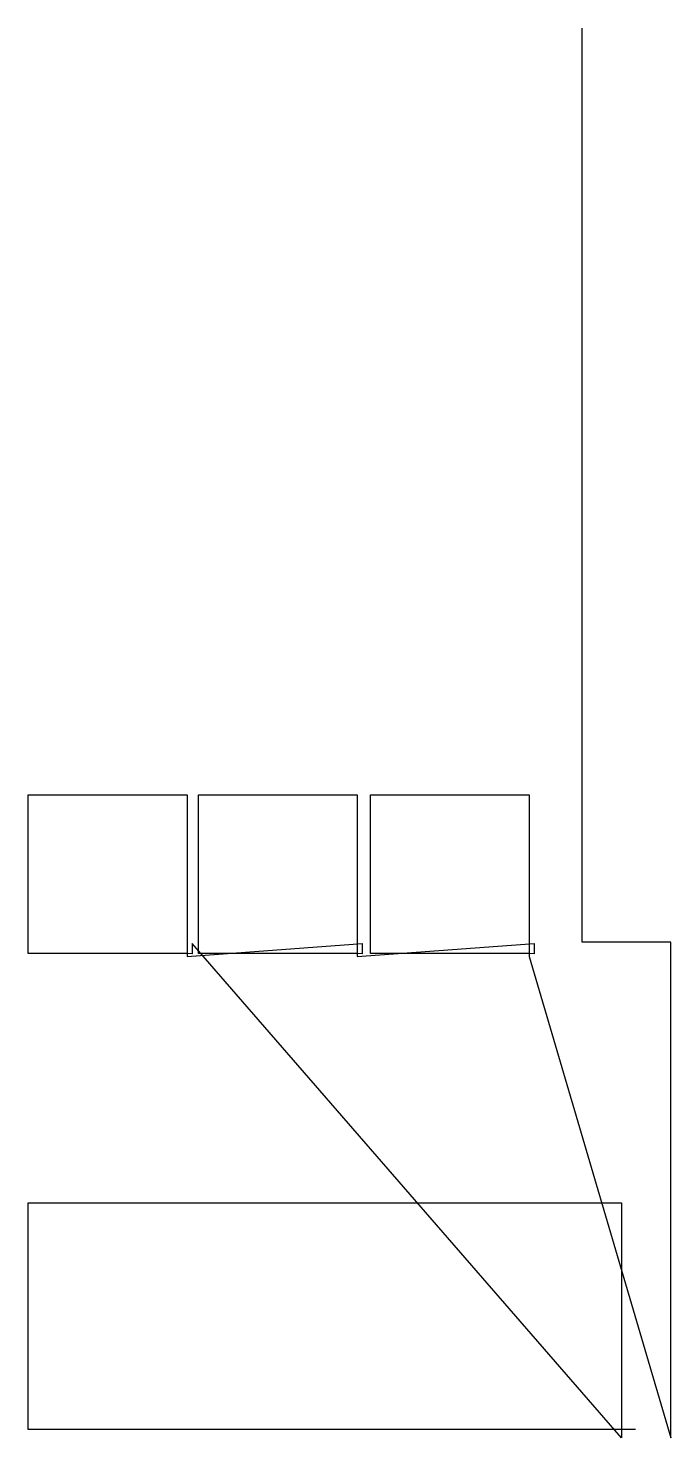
# Model space of a CAD drawing. Header units: metres. Extents: x 15 to 1154, y 0 to 2500.
import ezdxf

# ---------------------------------------------------------------- set-up
doc = ezdxf.new("R2010")
doc.units = ezdxf.units.M

msp = doc.modelspace()

# ---------------------------------------------------------------- linework, layer by layer
at = {"layer": 'TOOL_0'}
for p, q in [((996.816, 2499), (996.816, 2500)), ((996.816, 879.051), (996.816, 2499)), ((15, 858.652), (15, 1140.152)), ((15, 1140.152), (296.5, 1140.152)), ((296.5, 1140.152), (296.5, 858.652)), ((316.519, 858.652), (316.519, 1140.152)), ((316.519, 1140.152), (598.019, 1140.152)), ((598.019, 1140.152), (598.019, 858.652)), ((621.39, 858.652), (621.39, 1140.152)), ((621.39, 1140.152), (902.89, 1140.152)), ((902.89, 1140.152), (902.89, 858.652)), ((296.5, 853.748), (606.876, 876.588)), ((1066.5, 0), (305.357, 876.588)), ((305.357, 876.588), (305.357, 858.415)), ((598.019, 853.748), (911.747, 876.588)), ((606.876, 876.588), (606.876, 858.415)), ((911.747, 876.588), (911.747, 858.415)), ((1153.869, 879.051), (996.816, 879.051)), ((1153.869, 1), (1153.869, 879.051)), ((296.5, 858.652), (15, 858.652)), ((305.357, 858.415), (296.5, 858.652)), ((296.5, 858.652), (296.5, 853.748)), ((598.019, 858.652), (316.519, 858.652)), ((606.876, 858.415), (598.019, 858.652)), ((598.019, 858.652), (598.019, 853.748)), ((902.89, 858.652), (621.39, 858.652)), ((911.747, 858.415), (902.89, 858.652)), ((902.89, 858.652), (902.89, 853.748)), ((902.89, 853.748), (1153.869, 0)), ((15, 15.001), (15, 416.501)), ((15, 416.501), (1066.5, 416.501)), ((1066.5, 416.501), (1066.5, 15.001)), ((1066.5, 15.001), (15, 15.001)), ((1091.5, 15.001), (1066.5, 15.001)), ((1066.5, 15.001), (1066.5, 10.001)), ((1066.5, 10.001), (1066.5, 0)), ((1153.869, 0), (1153.869, 1)), ((1153.869, 1), (1153.869, 0)), ((1153.869, 0), (1153.869, 1)), ((1153.869, 0), (1153.869, 0))]:
    msp.add_line(p, q, dxfattribs=at)

doc.saveas('drawing.dxf')
